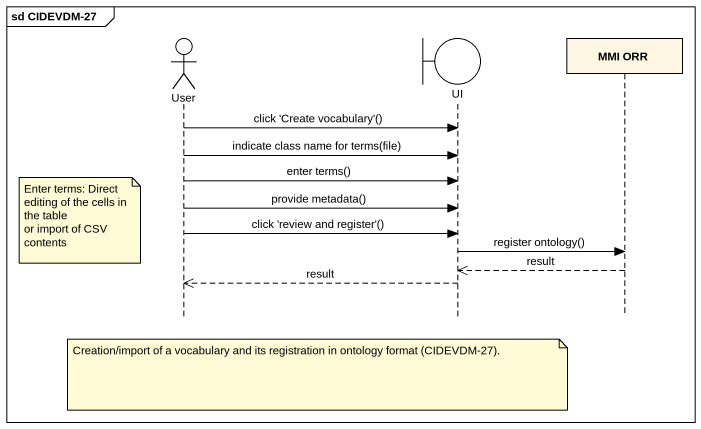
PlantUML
@startuml
mainframe sd CIDEVDM-27
hide footbox
actor User
boundary UI
participant "MMI ORR" as MMI_ORR

User -> UI : click 'Create vocabulary'()
User -> UI : indicate class name for terms(file)
User -> UI : enter terms()
User -> UI : provide metadata()
note left of User
  Enter terms: Direct editing of the cells in the table
  or import of CSV contents
end note
User -> UI : click 'review and register'()
UI -> MMI_ORR : register ontology()
MMI_ORR -->> UI : result
UI -->> User : result
note over User : Creation/import of a vocabulary and its registration in ontology format (CIDEVDM-27).
@enduml
